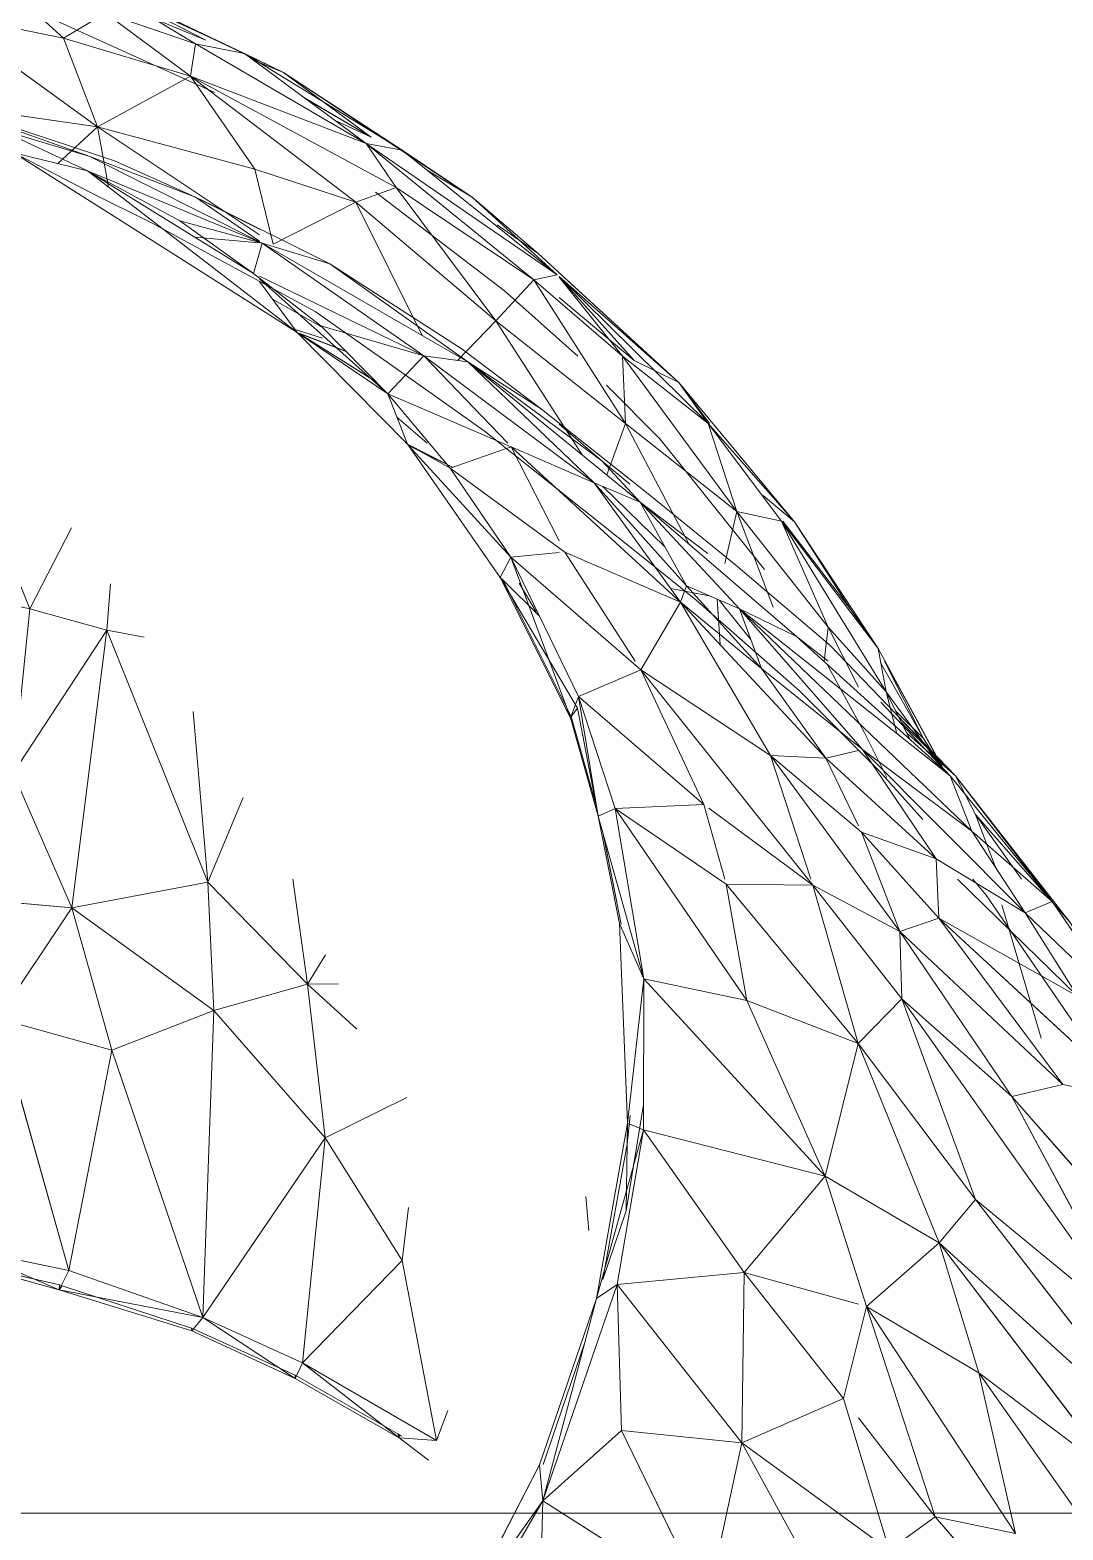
# Model space of a CAD drawing. Header units: inches. Extents: x -1767 to 184, y -1065 to 157.
# Drawn here: x -740.089 to -738.437, y -216.023 to -213.625 of the extents above; entities that cross this region are included whole.
import ezdxf

# ---------------------------------------------------------------- set-up
doc = ezdxf.new("R2010")
doc.units = ezdxf.units.IN
doc.header["$MEASUREMENT"] = 0
for name, color, linetype, lineweight in [('A-DETL-GENF', 92, 'Continuous', 9), ('E-LITE-EQPM', 33, 'Continuous', 9), ('G-IMPT', 8, 'Continuous', 9)]:
    doc.layers.add(name, color=color, linetype=linetype, lineweight=lineweight)

# ---------------------------------------------------------------- blocks, each defined once
blk = doc.blocks.new('flos_pendant16 - flos_pendant - 3D View - _3D__dwg_FLOS_AIM_Pendant_Lamps_dwg-2425-_3D_-5700993-FIRST FLOOR')
at = {"layer": 'G-IMPT'}
for p, q in [((-80.0323, 5.5014), (-80.6839, 5.812)), ((-79.8866, 5.4299), (-80.6839, 5.812)), ((-80.178, 5.5509), (-80.6839, 5.812)), ((-80.7114, 5.5591), (-80.9726, 5.7955)), ((-80.0323, 5.5014), (-80.5657, 5.7488)), ((-80.2165, 5.5371), (-80.5657, 5.7488)), ((-80.178, 5.5509), (-80.5614, 5.7109)), ((-80.178, 5.5509), (-80.5614, 5.7109)), ((-80.5849, 5.2264), (-81.1733, 5.6526)), ((-80.7114, 5.5591), (-81.1733, 5.6526)), ((-80.8186, 5.6608), (-80.1451, 5.3557)), ((-80.5547, 5.6526), (-80.7114, 5.5591)), ((-80.2165, 5.5371), (-80.5547, 5.6526)), ((-80.2358, 5.4161), (-80.5547, 5.6526)), ((-80.2358, 5.4161), (-80.5547, 5.6526)), ((-80.5547, 5.6526), (-80.2165, 5.5371)), ((-80.2358, 5.4161), (-80.7114, 5.5591)), ((-80.5849, 5.2264), (-80.7114, 5.5591)), ((-80.2358, 5.4161), (-80.7114, 5.5591)), ((-80.2165, 5.5371), (-80.2358, 5.4161)), ((-79.5759, 5.1632), (-80.2165, 5.5371)), ((-80.0323, 5.5014), (-80.2165, 5.5371)), ((-79.8866, 5.4299), (-80.0323, 5.5014)), ((-79.4412, 5.1385), (-80.0323, 5.5014)), ((-79.5759, 5.1632), (-80.0323, 5.5014)), ((-79.8866, 5.4299), (-79.9986, 5.4764)), ((-80.2358, 5.4161), (-80.5849, 5.2264)), ((-80.5849, 5.2264), (-80.2358, 5.4161)), ((-79.5759, 5.1632), (-80.2358, 5.4161)), ((-79.4632, 4.9982), (-80.2358, 5.4161)), ((-79.6144, 4.9433), (-80.2358, 5.4161)), ((-79.9938, 5.067), (-80.2358, 5.4161)), ((-79.9938, 5.067), (-80.2358, 5.4161)), ((-80.2358, 5.4161), (-79.5759, 5.1632)), ((-79.4412, 5.1385), (-79.8866, 5.4299)), ((-79.1773, 4.9625), (-79.8866, 5.4299)), ((-79.5567, 5.1879), (-79.8866, 5.4299)), ((-80.5849, 5.2264), (-81.338, 5.3351)), ((-79.5567, 5.1879), (-79.8053, 5.3332)), ((-79.5567, 5.1879), (-79.8053, 5.3331)), ((-79.5567, 5.1879), (-79.6942, 5.2508)), ((-79.5567, 5.1879), (-79.6942, 5.2508)), ((-80.5849, 5.2264), (-80.7333, 5.0887)), ((-79.9761, 4.8205), (-80.5849, 5.2264)), ((-79.9938, 5.067), (-80.5849, 5.2264)), ((-80.5849, 5.2264), (-80.5435, 5.0015)), ((-79.9761, 4.8205), (-80.5849, 5.2264)), ((-80.5435, 5.0015), (-80.5849, 5.2264)), ((-80.5849, 5.2264), (-79.9938, 5.067)), ((-78.8584, 4.6711), (-79.5759, 5.1632)), ((-78.9464, 4.6518), (-79.5759, 5.1632)), ((-79.4412, 5.1385), (-79.5759, 5.1632)), ((-79.5759, 5.1632), (-79.4632, 4.9982)), ((-79.1773, 4.9625), (-79.4412, 5.1385)), ((-78.8584, 4.6711), (-79.4412, 5.1385)), ((-79.6144, 4.9433), (-79.9938, 5.067)), ((-79.9251, 4.7865), (-79.9938, 5.067)), ((-79.9938, 5.067), (-79.9251, 4.7865)), ((-79.1773, 4.9625), (-79.3491, 5.0646)), ((-79.4632, 4.9982), (-79.6144, 4.9433)), ((-79.5402, 4.9817), (-79.0563, 4.6106)), ((-78.9464, 4.6518), (-79.4632, 4.9982)), ((-79.0893, 4.4979), (-79.4632, 4.9982)), ((-78.9464, 4.6518), (-79.4632, 4.9982)), ((-78.9299, 4.7508), (-79.1773, 4.9625)), ((-78.8584, 4.6711), (-79.1773, 4.9625)), ((-79.6144, 4.9433), (-79.9251, 4.7865)), ((-79.3658, 4.4438), (-79.6144, 4.9433)), ((-79.0893, 4.4979), (-79.6144, 4.9433)), ((-78.9299, 4.7508), (-79.0837, 4.8581)), ((-78.9299, 4.7508), (-79.0837, 4.8581)), ((-79.9761, 4.7911), (-80.2192, 4.8127)), ((-80.2192, 4.8127), (-79.9761, 4.7911)), ((-78.9299, 4.7508), (-78.402, 4.2669)), ((-78.9464, 4.6518), (-79.0893, 4.4979)), ((-78.9464, 4.6518), (-79.0893, 4.4979)), ((-78.8584, 4.6711), (-78.9464, 4.6518)), ((-78.8584, 4.6711), (-78.9464, 4.6518)), ((-78.9464, 4.6518), (-78.6027, 4.113)), ((-78.9464, 4.6518), (-78.6137, 4.3659)), ((-78.6027, 4.113), (-78.9464, 4.6518)), ((-78.8515, 4.665), (-78.402, 4.2669)), ((-78.8515, 4.6643), (-78.292, 4.113)), ((-78.8515, 4.6635), (-78.5697, 4.3494)), ((-78.8515, 4.6626), (-78.6137, 4.3659)), ((-78.6137, 4.3659), (-78.8515, 4.6626)), ((-78.7814, 4.3659), (-79.0563, 4.6106)), ((-78.8515, 4.5861), (-78.5697, 4.3494)), ((-79.7395, 4.4333), (-79.8515, 4.4686)), ((-79.7395, 4.4333), (-79.8515, 4.4686)), ((-79.2332, 4.3501), (-79.0893, 4.4979)), ((-78.6027, 4.113), (-79.0893, 4.4979)), ((-79.0893, 4.4979), (-78.7647, 3.9954)), ((-79.0893, 4.4979), (-78.6027, 4.113)), ((-81.2393, 4.4126), (-80.8379, 3.4174)), ((-78.6027, 4.113), (-78.6137, 4.3659)), ((-78.6137, 4.3659), (-78.1848, 3.783)), ((-78.6137, 4.3659), (-78.292, 4.113)), ((-78.6137, 4.3659), (-78.6027, 4.113)), ((-78.402, 4.2669), (-78.5697, 4.3494)), ((-78.4735, 4.0552), (-78.6738, 4.2573)), ((-77.9676, 3.7446), (-78.402, 4.2669)), ((-78.287, 4.113), (-78.402, 4.2669)), ((-78.402, 4.2669), (-78.292, 4.113)), ((-78.6027, 4.113), (-78.6722, 3.9201)), ((-78.6722, 3.9201), (-78.6027, 4.113)), ((-78.6027, 4.113), (-78.1848, 3.783)), ((-78.6027, 4.113), (-78.3645, 3.6614)), ((-78.6027, 4.113), (-78.1848, 3.783)), ((-78.3645, 3.6614), (-78.6027, 4.113)), ((-78.0171, 3.7473), (-78.292, 4.113)), ((-77.9676, 3.7446), (-78.292, 4.113)), ((-78.1848, 3.783), (-78.292, 4.113)), ((-78.1848, 3.783), (-78.292, 4.113)), ((-78.4735, 4.0552), (-78.0803, 3.5659)), ((-78.6879, 3.8765), (-78.4544, 3.6505)), ((-78.6879, 3.8765), (-78.4544, 3.6505)), ((-77.9676, 3.7446), (-78.0858, 3.8435)), ((-78.1848, 3.783), (-78.2297, 3.5885)), ((-78.2297, 3.5885), (-78.1848, 3.783)), ((-78.0171, 3.7473), (-78.1848, 3.783)), ((-77.8411, 3.3487), (-78.1848, 3.783)), ((-78.0477, 3.4241), (-78.1848, 3.783)), ((-78.1848, 3.783), (-78.0477, 3.4241)), ((-80.6821, 3.7215), (-80.8379, 3.4174)), ((-80.8379, 3.4174), (-80.6821, 3.7215)), ((-78.0171, 3.7473), (-77.6239, 3.1067)), ((-78.0171, 3.7473), (-77.8411, 3.3487)), ((-78.0171, 3.7473), (-77.6542, 3.2689)), ((-77.7587, 3.4174), (-78.0119, 3.7473)), ((-77.7587, 3.4174), (-78.0119, 3.7473)), ((-77.9676, 3.7446), (-77.6542, 3.2689)), ((-77.9676, 3.7446), (-77.7587, 3.4174)), ((-80.5492, 3.3377), (-80.5359, 3.5119)), ((-79.0009, 3.5143), (-78.9381, 3.4064)), ((-79.0009, 3.5143), (-78.9381, 3.4064)), ((-78.4316, 3.4935), (-78.2887, 3.4669)), ((-78.2887, 3.4669), (-78.4316, 3.4935)), ((-80.8379, 3.4174), (-81.154, 3.4861)), ((-78.2466, 3.2837), (-78.2585, 3.4538)), ((-78.2466, 3.2837), (-78.2585, 3.4538)), ((-78.1327, 3.3037), (-78.2501, 3.4502)), ((-78.1327, 3.3037), (-78.2501, 3.4502)), ((-80.9011, 2.8015), (-80.8379, 3.4174)), ((-80.5492, 3.3377), (-80.8379, 3.4174)), ((-80.5492, 3.3377), (-80.8379, 3.4174)), ((-77.7587, 3.4174), (-77.6542, 3.2689)), ((-77.7587, 3.4174), (-77.6542, 3.2689)), ((-80.5492, 3.3377), (-80.9011, 2.8015)), ((-80.9011, 2.8015), (-80.5492, 3.3377)), ((-80.5492, 3.3377), (-80.6812, 2.2957)), ((-80.4088, 3.3121), (-80.5492, 3.3377)), ((-80.1698, 2.3919), (-80.5492, 3.3377)), ((-80.1698, 2.3919), (-80.5492, 3.3377)), ((-80.5492, 3.3377), (-80.4088, 3.3121)), ((-77.8411, 3.3487), (-77.8558, 3.2212)), ((-77.8411, 3.3487), (-77.8558, 3.2212)), ((-77.6239, 3.1067), (-77.8411, 3.3487)), ((-77.8411, 3.3487), (-77.727, 3.1243)), ((-77.727, 3.1243), (-77.8411, 3.3487)), ((-77.404, 2.807), (-77.6542, 3.2689)), ((-77.6239, 3.1067), (-77.6542, 3.2689)), ((-77.6542, 3.2689), (-77.6239, 3.1067)), ((-77.8466, 3.2112), (-77.7064, 2.9555)), ((-77.4837, 2.9308), (-77.644, 3.2145)), ((-77.4837, 2.9308), (-77.644, 3.2145)), ((-77.4837, 2.9308), (-77.6301, 3.2212)), ((-77.6301, 3.2212), (-77.4837, 2.9308)), ((-77.4054, 2.8097), (-77.6283, 3.2212)), ((-77.5355, 2.9299), (-77.6239, 3.1067)), ((-77.4067, 2.8107), (-77.6239, 3.1067)), ((-77.6239, 3.1067), (-77.5831, 2.9501)), ((-77.6239, 3.1067), (-77.5355, 2.9299)), ((-80.2252, 3.0331), (-80.1698, 2.3919)), ((-80.2252, 3.0331), (-80.1698, 2.3919)), ((-77.5882, 3.0352), (-77.4837, 2.9308)), ((-77.5882, 3.0352), (-77.4837, 2.9308)), ((-77.6212, 2.785), (-77.7064, 2.9555)), ((-77.4837, 2.9308), (-77.406, 2.8101)), ((-77.4837, 2.9308), (-77.406, 2.8101)), ((-80.6812, 2.2957), (-80.9011, 2.8015)), ((-80.6812, 2.2957), (-80.9011, 2.8015)), ((-80.0369, 2.7096), (-80.1698, 2.3919)), ((-80.0369, 2.7096), (-80.1698, 2.3919)), ((-80.1698, 2.3919), (-80.6812, 2.2957)), ((-80.1698, 2.3919), (-80.6812, 2.2957)), ((-79.7959, 2.0097), (-80.1698, 2.3919)), ((-80.1698, 2.3919), (-80.1478, 1.9108)), ((-80.1478, 1.9108), (-80.1698, 2.3919)), ((-80.1698, 2.3919), (-79.7959, 2.0097)), ((-79.8514, 2.4029), (-79.7959, 2.0097)), ((-79.8514, 2.4029), (-79.7959, 2.0097)), ((-80.6812, 2.2957), (-81.3602, 2.3562)), ((-80.6812, 2.2957), (-80.9588, 1.8805)), ((-80.6812, 2.2957), (-80.9588, 1.8805)), ((-80.1478, 1.9108), (-80.6812, 2.2957)), ((-80.53, 1.7623), (-80.6812, 2.2957)), ((-80.1478, 1.9108), (-80.6812, 2.2957)), ((-77.0418, 1.807), (-77.1895, 2.3067)), ((-79.7282, 2.1197), (-79.7959, 2.0097)), ((-79.7959, 2.0097), (-80.1478, 1.9108)), ((-79.7959, 2.0097), (-80.1478, 1.9108)), ((-79.6795, 2.0112), (-79.7959, 2.0097)), ((-79.6795, 2.0112), (-79.7959, 2.0097)), ((-79.6113, 1.8405), (-79.7959, 2.0097)), ((-79.7299, 1.4324), (-79.7959, 2.0097)), ((-80.6922, 0.9348), (-80.9588, 1.8805)), ((-80.53, 1.7623), (-80.9588, 1.8805)), ((-80.9588, 1.8805), (-80.53, 1.7623)), ((-80.1478, 1.9108), (-80.53, 1.7623)), ((-80.53, 1.7623), (-80.1478, 1.9108)), ((-80.189, 0.7588), (-80.1478, 1.9108)), ((-79.7299, 1.4324), (-80.1478, 1.9108)), ((-80.6922, 0.9348), (-80.53, 1.7623)), ((-80.189, 0.7588), (-80.53, 1.7623)), ((-79.4232, 1.5846), (-79.7299, 1.4324)), ((-79.7299, 1.4324), (-79.4232, 1.5846)), ((-79.7299, 1.4324), (-80.189, 0.7588)), ((-79.7299, 1.4324), (-79.8151, 0.5884)), ((-79.7299, 1.4324), (-79.4412, 0.9733)), ((-78.7512, 1.2124), (-78.74, 1.0848)), ((-78.74, 1.0847), (-78.7512, 1.2124)), ((-79.4174, 1.1719), (-79.4412, 0.9733)), ((-79.4412, 0.9733), (-79.4174, 1.1719)), ((-80.6922, 0.9348), (-81.0881, 1.0172)), ((-81.0881, 1.0172), (-80.7279, 0.8633)), ((-81.1405, 0.9763), (-80.7274, 0.8809)), ((-80.7279, 0.8633), (-81.1405, 0.9763)), ((-81.1405, 0.9763), (-80.7274, 0.8809)), ((-79.8151, 0.5884), (-79.4412, 0.9733)), ((-79.4412, 0.9733), (-79.312, 0.2969)), ((-79.4412, 0.9733), (-79.312, 0.2969)), ((-80.6922, 0.9348), (-80.7279, 0.8633)), ((-80.189, 0.7588), (-80.6922, 0.9348)), ((-80.7279, 0.8633), (-80.7274, 0.8809)), ((-80.7279, 0.8633), (-80.7164, 0.8775)), ((-80.2303, 0.7093), (-80.7279, 0.8633)), ((-80.189, 0.7588), (-80.7279, 0.8633)), ((-80.189, 0.7588), (-80.7279, 0.8633)), ((-80.7274, 0.8809), (-80.7164, 0.8775)), ((-80.7164, 0.8775), (-80.2318, 0.7185)), ((-80.7164, 0.8775), (-80.2318, 0.7185)), ((-80.189, 0.7588), (-80.2303, 0.7093)), ((-79.8151, 0.5884), (-80.189, 0.7588)), ((-80.189, 0.7588), (-79.8426, 0.5306)), ((-79.8151, 0.5884), (-80.189, 0.7588)), ((-80.2303, 0.7093), (-80.2318, 0.7185)), ((-80.2318, 0.7185), (-80.2257, 0.7159)), ((-80.2318, 0.7185), (-80.2303, 0.7093)), ((-80.2303, 0.7093), (-80.2257, 0.7159)), ((-79.8426, 0.5306), (-80.2303, 0.7093)), ((-80.2257, 0.7159), (-79.8417, 0.5423)), ((-80.2257, 0.7159), (-79.8417, 0.5423)), ((-79.8151, 0.5884), (-79.8426, 0.5306)), ((-79.8151, 0.5884), (-79.312, 0.2969)), ((-79.8151, 0.5884), (-79.4522, 0.3079)), ((-79.312, 0.2969), (-79.8151, 0.5884)), ((-79.8151, 0.5884), (-79.4522, 0.3079)), ((-79.8426, 0.5306), (-79.8417, 0.5423)), ((-79.8417, 0.5423), (-79.8426, 0.5306)), ((-79.8426, 0.5306), (-79.4522, 0.3079)), ((-79.8417, 0.5423), (-79.4568, 0.3229)), ((-79.8417, 0.5423), (-79.4568, 0.3229)), ((-79.312, 0.2969), (-79.2691, 0.4101)), ((-79.312, 0.2969), (-79.2691, 0.4101)), ((-79.4522, 0.3079), (-79.4568, 0.3229)), ((-79.4568, 0.3229), (-79.4503, 0.3191)), ((-79.4568, 0.3229), (-79.4522, 0.3079)), ((-79.4522, 0.3079), (-79.3419, 0.2242)), ((-79.312, 0.2969), (-79.4522, 0.3079)), ((-79.4503, 0.3191), (-79.4428, 0.3135))]:
    blk.add_line(p, q, dxfattribs=at)
at = {"layer": 'G-IMPT', "flags": 128}
for points in [[(-80.7114, 5.5591), (-80.5547, 5.6526), (-80.5657, 5.7488), (-80.6839, 5.812), (-81.5032, 6.0595)], [(-80.7114, 5.5591), (-80.9726, 5.7955), (-81.5774, 5.933)], [(-80.6839, 5.812), (-79.8866, 5.4299), (-79.1773, 4.9625), (-78.9299, 4.7508)], [(-80.178, 5.5509), (-80.6839, 5.812), (-80.0323, 5.5014), (-80.5657, 5.7488), (-80.2165, 5.5371)], [(-80.5849, 5.2264), (-80.7114, 5.5591), (-81.1733, 5.6526), (-80.5849, 5.2264)], [(-79.5759, 5.1632), (-80.2165, 5.5371), (-80.2358, 5.4161)], [(-80.2165, 5.5371), (-80.0323, 5.5014), (-79.8866, 5.4299), (-79.4412, 5.1385), (-79.5759, 5.1632), (-78.9464, 4.6518), (-78.6137, 4.3659)], [(-79.5759, 5.1632), (-80.0323, 5.5014), (-79.4412, 5.1385)], [(-79.5567, 5.1879), (-79.8866, 5.4299), (-79.9986, 5.4764)], [(-79.6144, 4.9433), (-79.4632, 4.9982), (-80.2358, 5.4161), (-79.6144, 4.9433), (-79.9938, 5.067)], [(-80.7333, 5.0887), (-80.5849, 5.2264), (-81.338, 5.3351)], [(-79.4632, 4.9982), (-79.5759, 5.1632), (-78.8584, 4.6711)], [(-78.8584, 4.6711), (-79.4412, 5.1385), (-79.1773, 4.9625)], [(-78.8584, 4.6711), (-79.1773, 4.9625), (-79.3491, 5.0646)], [(-79.4632, 4.9982), (-79.0893, 4.4979), (-79.2332, 4.3501)], [(-79.9251, 4.7865), (-79.6144, 4.9433), (-79.3658, 4.4438)], [(-78.7647, 3.9954), (-79.0893, 4.4979), (-79.6144, 4.9433)], [(-77.9676, 3.7446), (-78.402, 4.2669), (-78.8515, 4.679)], [(-78.292, 4.113), (-78.402, 4.2669), (-78.8515, 4.665)], [(-78.8515, 4.6643), (-78.292, 4.113), (-78.0171, 3.7473)], [(-78.8515, 4.6635), (-78.5697, 4.3494), (-78.8515, 4.5861)], [(-78.0171, 3.7473), (-77.6542, 3.2689), (-77.9676, 3.7446), (-78.292, 4.113), (-78.6137, 4.3659), (-78.1848, 3.783)], [(-78.5697, 4.3494), (-78.402, 4.2669), (-78.287, 4.113)], [(-78.0858, 3.8435), (-77.9676, 3.7446), (-77.7587, 3.4174)], [(-78.1848, 3.783), (-77.8411, 3.3487), (-78.0171, 3.7473), (-78.1848, 3.783)], [(-77.8411, 3.3487), (-77.6239, 3.1067), (-78.0171, 3.7473)], [(-80.6812, 2.2957), (-80.5492, 3.3377), (-80.5359, 3.5119)], [(-77.5831, 2.9501), (-77.6239, 3.1067), (-77.4067, 2.8107)], [(-80.53, 1.7623), (-80.6812, 2.2957), (-81.3602, 2.3562), (-80.9011, 2.8015)], [(-79.7282, 2.1197), (-79.7959, 2.0097), (-79.6113, 1.8405)], [(-79.7959, 2.0097), (-79.7299, 1.4324), (-80.1478, 1.9108)], [(-81.8469, 1.0777), (-81.7259, 1.0337), (-81.5609, 1.0777), (-81.3492, 1.9218), (-81.0881, 1.0172), (-80.9588, 1.8805), (-80.6922, 0.9348)], [(-80.1478, 1.9108), (-80.189, 0.7588), (-79.8426, 0.5306), (-79.8151, 0.5884), (-79.4412, 0.9733), (-79.7299, 1.4324)], [(-80.7164, 0.8775), (-80.7279, 0.8633), (-80.6922, 0.9348), (-80.53, 1.7623), (-80.189, 0.7588), (-79.7299, 1.4324), (-79.8151, 0.5884)], [(-80.189, 0.7588), (-80.6922, 0.9348), (-81.0881, 1.0172), (-81.5609, 1.0777)], [(-81.1405, 0.9763), (-81.0881, 1.0172), (-80.7279, 0.8633), (-80.7274, 0.8809)], [(-81.1405, 0.9763), (-80.7274, 0.8809), (-80.7164, 0.8775), (-80.2318, 0.7185), (-80.2257, 0.7159), (-79.8417, 0.5423)], [(-81.1405, 0.9763), (-80.7279, 0.8633), (-80.2303, 0.7093), (-79.8426, 0.5306), (-79.4522, 0.3079), (-79.3419, 0.2242)], [(-80.2257, 0.7159), (-80.2303, 0.7093), (-80.189, 0.7588)], [(-79.8417, 0.5423), (-79.4568, 0.3229), (-79.4503, 0.3191), (-79.4428, 0.3135)], [(-79.312, 0.2969), (-79.4522, 0.3079), (-79.4503, 0.3191)]]:
    blk.add_lwpolyline(points, dxfattribs=at)
blk = doc.blocks.new('flos_pendant16 - flos_pendant - 3D View - _3D__dwg-5700992-FIRST FLOOR')
at = {"xscale": 0.426201584994806, "yscale": 0.426201584994806, "zscale": 0.426201584994806}
blk.add_blockref('flos_pendant16 - flos_pendant - 3D View - _3D__dwg_FLOS_AIM_Pendant_Lamps_dwg-2425-_3D_-5700993-FIRST FLOOR', (0.7054, -0.3763), dxfattribs=at)
blk = doc.blocks.new('flos_pendant16 - flos_pendant16 2-5682999-FIRST FLOOR')
blk.add_blockref('flos_pendant16 - flos_pendant - 3D View - _3D__dwg-5700992-FIRST FLOOR', (0, 0))
blk = doc.blocks.new('flos_pendant16 - flos_pendant - 3D View - _3D__dwg_FLOS_AIM_Pendant_Lamps_dwg-2425-_3D_-V18-FIRST FLOOR')
at = {"layer": 'G-IMPT'}
for p, q in [((-88.7421, -0.0797), (-87.9751, -1.1547)), ((-86.0506, -0.7121), (-86.5152, -1.3554)), ((-86.0506, -0.7121), (-86.5152, -1.3554)), ((-87.2795, -1.5011), (-87.5489, -0.8743)), ((-87.2795, -1.5011), (-87.5489, -0.8743)), ((-86.5152, -1.3554), (-86.452, -0.8468)), ((-87.2795, -1.5011), (-87.0898, -0.9073)), ((-87.0898, -0.9073), (-87.2795, -1.5011)), ((-86.5152, -1.3554), (-87.0898, -0.9073)), ((-86.8341, -1.5891), (-87.0898, -0.9073)), ((-86.1715, -0.9568), (-86.5152, -1.4901)), ((-86.1715, -0.9568), (-86.5152, -1.3554)), ((-87.7936, -1.9658), (-88.2693, -1.064)), ((-87.9751, -1.1547), (-88.2693, -1.064)), ((-88.2693, -1.064), (-88.1895, -1.6771)), ((-87.7909, -1.0475), (-87.9751, -1.1547)), ((-87.9751, -1.1547), (-87.7909, -1.0475)), ((-87.7909, -1.0475), (-87.2795, -1.5011)), ((-87.7909, -1.0475), (-87.6754, -1.6303)), ((-88.5359, -1.0722), (-88.1895, -1.6771)), ((-87.7246, -1.5522), (-87.9751, -1.1547)), ((-87.7936, -1.9658), (-87.9751, -1.1547)), ((-87.7246, -1.5522), (-87.9751, -1.1547)), ((-88.0878, -2.1775), (-88.6789, -1.2289)), ((-88.1895, -1.6771), (-88.6789, -1.2289)), ((-88.1895, -1.6771), (-88.6789, -1.2289)), ((-88.0878, -2.1775), (-88.8906, -1.2949)), ((-88.239, -2.3259), (-88.8906, -1.2949)), ((-86.5152, -1.3554), (-86.8699, -2.1362)), ((-86.5152, -1.3554), (-86.8699, -2.1362)), ((-86.5152, -1.3554), (-86.8341, -1.5891)), ((-86.5152, -1.3554), (-86.7874, -2.0922)), ((-86.5152, -1.3554), (-86.5152, -1.4901)), ((-86.5152, -1.4901), (-86.5152, -1.3554)), ((-87.2795, -1.5011), (-87.6754, -1.6303)), ((-87.2795, -1.5011), (-87.3482, -2.1362)), ((-86.8699, -2.1362), (-87.2795, -1.5011)), ((-86.8341, -1.5891), (-87.2795, -1.5011)), ((-87.2795, -1.5011), (-86.8341, -1.5891)), ((-86.5152, -1.4901), (-86.7874, -2.0922)), ((-86.7295, -1.9356), (-86.5292, -1.4911)), ((-86.7295, -1.9356), (-86.5292, -1.4911)), ((-86.7295, -1.9356), (-86.5292, -1.4911)), ((-87.6754, -1.6303), (-87.7936, -1.9658)), ((-87.6754, -1.6303), (-87.3482, -2.1362)), ((-86.8699, -2.1362), (-86.8341, -1.5891)), ((-88.0878, -2.1775), (-88.1895, -1.6771)), ((-87.7936, -1.9658), (-88.1895, -1.6771)), ((-88.8054, -1.7596), (-88.4122, -2.6971)), ((-88.8054, -1.7596), (-88.239, -2.3259)), ((-88.239, -2.3259), (-88.8054, -1.7596)), ((-88.0356, -3.1012), (-88.76, -1.8387)), ((-88.76, -1.8387), (-88.0356, -3.1012)), ((-88.0878, -2.1775), (-87.7936, -1.9658)), ((-87.6864, -2.4661), (-87.7936, -1.9658)), ((-87.7652, -1.9766), (-87.3482, -2.1362)), ((-87.3482, -2.1362), (-87.7652, -1.9766)), ((-88.4122, -2.6971), (-88.8686, -2.0647)), ((-87.6864, -2.4661), (-87.3482, -2.1362)), ((-87.6864, -2.4661), (-87.3482, -2.1362)), ((-86.8699, -2.1362), (-87.3482, -2.1362)), ((-87.0238, -2.7053), (-87.3482, -2.1362)), ((-86.7874, -2.0922), (-87.0238, -2.7053)), ((-86.8699, -2.1362), (-87.0238, -2.7053)), ((-86.8699, -2.1362), (-87.0238, -2.7053)), ((-86.7874, -2.0922), (-86.9661, -2.7356)), ((-86.7874, -2.0922), (-86.8699, -2.1362)), ((-88.0878, -2.1775), (-88.239, -2.3259)), ((-87.8569, -2.95), (-88.0878, -2.1775)), ((-88.0878, -2.1775), (-87.6864, -2.4661)), ((-86.9575, -2.6569), (-86.8183, -2.1606)), ((-86.9575, -2.6569), (-86.8183, -2.1606)), ((-86.8183, -2.1606), (-86.9303, -2.4084)), ((-86.8183, -2.1606), (-86.9303, -2.4084)), ((-87.8569, -2.95), (-88.239, -2.3259)), ((-88.0356, -3.1012), (-88.239, -2.3259)), ((-88.0356, -3.1012), (-88.239, -2.3259)), ((-87.033, -2.7992), (-86.9303, -2.4084)), ((-87.033, -2.7992), (-86.9303, -2.4084)), ((-86.9575, -2.6569), (-86.9303, -2.4084)), ((-87.8569, -2.95), (-87.6864, -2.4661)), ((-87.6864, -2.4661), (-87.0238, -2.7053)), ((-87.6864, -2.4661), (-87.0788, -3.2689)), ((-87.6864, -2.4661), (-87.4555, -3.1507)), ((-87.0788, -3.2689), (-87.6864, -2.4661)), ((-87.4555, -3.1507), (-87.6864, -2.4661)), ((-88.8741, -2.6393), (-88.6074, -2.7246)), ((-88.8741, -2.6393), (-88.2033, -3.3899)), ((-88.6074, -2.7246), (-88.4122, -2.6971)), ((-88.6074, -2.7246), (-88.4122, -2.6971)), ((-88.0521, -3.3542), (-88.4122, -2.6971)), ((-88.0356, -3.1012), (-88.4122, -2.6971)), ((-86.9793, -2.7624), (-86.9575, -2.6569)), ((-86.9793, -2.7624), (-86.9575, -2.6569)), ((-86.9661, -2.7356), (-86.9575, -2.6569)), ((-88.0521, -3.3542), (-88.6074, -2.7246)), ((-88.6074, -2.7246), (-88.2033, -3.3899)), ((-88.0521, -3.3542), (-88.6074, -2.7246)), ((-88.6074, -2.7246), (-88.2033, -3.3899)), ((-87.0238, -2.7053), (-87.0788, -3.2689)), ((-86.9661, -2.7356), (-87.0788, -3.2689)), ((-87.0238, -2.7053), (-86.9661, -2.7356)), ((-86.9661, -2.7356), (-87.0073, -3.4834)), ((-88.3875, -3.4586), (-88.7036, -2.8895)), ((-87.8569, -2.95), (-88.0356, -3.1012)), ((-87.7441, -3.5576), (-87.8569, -2.95)), ((-87.8569, -2.95), (-87.4555, -3.1507)), ((-87.8569, -2.95), (-87.4197, -3.5933)), ((-87.4197, -3.5933), (-87.8569, -2.95)), ((-87.4555, -3.1507), (-87.8569, -2.95)), ((-88.6322, -3.4119), (-88.8686, -2.983)), ((-88.8686, -2.983), (-88.5277, -3.3789)), ((-88.2033, -3.3899), (-88.6926, -3.049)), ((-88.6926, -3.049), (-88.2859, -3.5282)), ((-88.6926, -3.049), (-88.5277, -3.3789)), ((-88.0521, -3.3542), (-88.0356, -3.1012)), ((-87.7441, -3.5576), (-88.0356, -3.1012)), ((-87.0788, -3.2689), (-87.4555, -3.1507)), ((-87.0321, -3.915), (-87.4555, -3.1507)), ((-87.4555, -3.1507), (-87.4197, -3.5933)), ((-87.4555, -3.1507), (-87.4197, -3.5933)), ((-87.0073, -3.4834), (-87.0788, -3.2689)), ((-87.0788, -3.2689), (-86.9661, -3.893)), ((-87.0788, -3.2689), (-87.0321, -3.915)), ((-87.0788, -3.2689), (-87.0321, -3.915)), ((-88.316, -3.915), (-88.6926, -3.3267)), ((-88.6926, -3.3267), (-88.3765, -3.7638)), ((-88.0521, -3.3542), (-88.2033, -3.3899)), ((-88.0521, -3.3542), (-87.7441, -3.5576)), ((-88.0521, -3.3542), (-87.6314, -4.058)), ((-88.0521, -3.3542), (-87.9448, -3.7391)), ((-87.6314, -4.058), (-88.0521, -3.3542)), ((-88.6322, -3.4119), (-88.5277, -3.3789)), ((-88.6322, -3.4119), (-88.2967, -3.9178)), ((-88.6322, -3.4119), (-88.316, -3.915)), ((-88.6322, -3.4119), (-88.3572, -3.7033)), ((-88.3572, -3.7033), (-88.6322, -3.4119)), ((-88.2143, -3.6126), (-88.5277, -3.3789)), ((-87.9778, -4.047), (-88.5277, -3.3789)), ((-88.5277, -3.3789), (-88.3572, -3.7033)), ((-88.2033, -3.3899), (-88.2143, -3.6126)), ((-88.2033, -3.3899), (-87.9448, -3.7391)), ((-88.3436, -3.5227), (-88.3875, -3.4586)), ((-87.0132, -3.4813), (-86.9794, -3.8196)), ((-87.0132, -3.4813), (-86.9794, -3.8196)), ((-86.9788, -3.8228), (-87.0132, -3.4813)), ((-87.0073, -3.4834), (-86.9661, -3.893)), ((-88.5253, -3.5053), (-88.3765, -3.7638)), ((-88.3765, -3.7638), (-88.4313, -3.5624)), ((-87.7441, -3.5576), (-87.1778, -4.4236)), ((-87.7441, -3.5576), (-87.3827, -3.8824)), ((-87.7441, -3.5576), (-87.4197, -3.5933)), ((-87.7441, -3.5576), (-87.3827, -3.8824)), ((-87.7441, -3.5576), (-87.1778, -4.4236)), ((-87.739, -3.5805), (-87.6314, -4.058)), ((-87.739, -3.5805), (-87.6314, -4.058)), ((-87.0321, -3.915), (-87.4197, -3.5933)), ((-87.9448, -3.7391), (-88.2143, -3.6126)), ((-87.8376, -4.0277), (-88.2143, -3.6126)), ((-88.2143, -3.6126), (-87.9778, -4.047)), ((-87.3647, -3.8985), (-87.4165, -3.6114)), ((-87.4165, -3.6114), (-87.3647, -3.8985)), ((-88.2967, -3.9178), (-88.3572, -3.7033)), ((-87.9778, -4.047), (-88.3572, -3.7033)), ((-88.3572, -3.7033), (-87.5682, -4.6161)), ((-88.316, -3.915), (-88.3765, -3.7638)), ((-88.1785, -3.7638), (-88.0328, -3.9618)), ((-87.6314, -4.058), (-87.9448, -3.7391)), ((-87.6314, -4.058), (-87.9448, -3.7391)), ((-87.9361, -3.7627), (-87.8376, -4.0277)), ((-88.316, -3.915), (-87.8926, -4.4484)), ((-88.316, -3.915), (-88.1332, -4.1336)), ((-88.316, -3.915), (-88.149, -4.0926)), ((-88.316, -3.915), (-88.149, -4.0926)), ((-88.2967, -3.9178), (-87.5682, -4.6161)), ((-88.2967, -3.9178), (-87.7716, -4.4924)), ((-88.2967, -3.9178), (-88.0631, -4.2174)), ((-88.2967, -3.9178), (-88.0631, -4.2174)), ((-86.9358, -4.3467), (-87.3647, -3.8985)), ((-87.1778, -4.4236), (-87.3647, -3.8985)), ((-87.0321, -3.915), (-87.3647, -3.8985)), ((-87.1778, -4.4236), (-87.3647, -3.8985)), ((-87.3647, -3.8985), (-86.9358, -4.3467)), ((-86.9661, -3.893), (-87.0321, -3.915)), ((-86.9358, -4.3467), (-87.0321, -3.915)), ((-87.0321, -3.915), (-86.9358, -4.3467)), ((-86.8974, -4.2697), (-86.9661, -3.893)), ((-86.9358, -4.3467), (-86.9661, -3.893)), ((-86.9622, -3.9342), (-86.9013, -4.274)), ((-86.9622, -3.9342), (-86.9013, -4.274)), ((-86.9622, -3.9342), (-86.9276, -4.3027)), ((-86.9276, -4.3027), (-86.9622, -3.9342)), ((-88.0328, -3.9618), (-87.7634, -4.2889)), ((-87.9778, -4.047), (-87.6287, -4.3851)), ((-87.9778, -4.047), (-87.5682, -4.6161)), ((-87.5682, -4.6161), (-87.9778, -4.047)), ((-87.8376, -4.0277), (-87.9631, -4.045)), ((-87.9631, -4.045), (-87.8376, -4.0277)), ((-87.6314, -4.058), (-87.8376, -4.0277)), ((-87.8376, -4.0277), (-87.6287, -4.3851)), ((-87.8376, -4.0277), (-87.351, -4.6628)), ((-87.6287, -4.3851), (-87.8376, -4.0277)), ((-87.8376, -4.0277), (-87.351, -4.6628)), ((-87.6314, -4.058), (-87.1778, -4.4236)), ((-87.6314, -4.058), (-87.351, -4.6628)), ((-87.351, -4.6628), (-87.6314, -4.058)), ((-87.1778, -4.4236), (-87.6314, -4.058)), ((-86.9358, -4.3467), (-86.8974, -4.2697)), ((-86.9013, -4.274), (-86.9276, -4.3027)), ((-86.8974, -4.2697), (-86.9013, -4.274)), ((-86.9013, -4.274), (-86.7149, -4.757)), ((-86.9013, -4.274), (-86.7149, -4.757)), ((-86.6857, -4.8195), (-86.8974, -4.2697)), ((-86.7324, -4.891), (-86.8974, -4.2697)), ((-87.7634, -4.2889), (-87.4087, -4.6656)), ((-86.7149, -4.757), (-86.9276, -4.3027)), ((-87.7716, -4.4924), (-87.8812, -4.389)), ((-87.6287, -4.3851), (-87.3785, -4.7206)), ((-87.6287, -4.3851), (-87.5682, -4.6161)), ((-87.6287, -4.3851), (-87.351, -4.6628)), ((-86.9358, -4.3467), (-87.1778, -4.4236)), ((-86.9358, -4.3467), (-86.7324, -4.891)), ((-86.9358, -4.3467), (-86.7324, -4.891)), ((-87.1778, -4.4236), (-87.351, -4.6628)), ((-86.7324, -4.891), (-87.1778, -4.4236)), ((-87.1778, -4.4236), (-86.7324, -4.891)), ((-87.8926, -4.4484), (-87.5709, -4.781)), ((-87.5682, -4.6161), (-87.7716, -4.4924)), ((-87.2355, -5.0505), (-87.7716, -4.4924)), ((-87.16, -4.458), (-86.9358, -4.891)), ((-86.9358, -4.891), (-87.16, -4.458)), ((-87.3785, -4.7206), (-87.5682, -4.6161)), ((-87.5682, -4.6161), (-87.2355, -5.0505)), ((-87.197, -4.8718), (-87.4087, -4.6656)), ((-87.3785, -4.7206), (-87.351, -4.6628)), ((-87.351, -4.6628), (-87.0706, -5.1385)), ((-87.351, -4.6628), (-86.9358, -4.891)), ((-87.351, -4.6628), (-86.7736, -5.3034)), ((-86.6958, -4.8074), (-86.8179, -4.6623)), ((-86.6958, -4.8074), (-86.8179, -4.6623)), ((-87.3785, -4.7206), (-87.0706, -5.1385)), ((-87.3785, -4.7206), (-87.2355, -5.0505)), ((-87.5709, -4.781), (-87.274, -5.0725)), ((-86.6857, -4.8195), (-86.7149, -4.757)), ((-86.7149, -4.757), (-86.6958, -4.8074)), ((-87.2355, -5.0505), (-87.4696, -4.8348)), ((-86.7324, -4.891), (-86.6857, -4.8195)), ((-86.3898, -5.3441), (-86.6857, -4.8195)), ((-87.197, -4.8718), (-86.6774, -5.3721)), ((-86.5372, -5.2457), (-86.9358, -4.891)), ((-86.5372, -5.2457), (-86.9358, -4.891)), ((-86.7324, -4.891), (-86.9143, -4.891)), ((-86.9143, -4.891), (-86.7324, -4.891)), ((-86.7324, -4.891), (-86.5372, -5.2457)), ((-86.7324, -4.891), (-86.3898, -5.3441)), ((-86.7324, -4.891), (-86.5372, -5.2457)), ((-86.9185, -4.9351), (-86.7736, -5.3034)), ((-87.0706, -5.1385), (-87.2355, -5.0505)), ((-87.2355, -5.0505), (-86.6417, -5.6361)), ((-87.2355, -5.0505), (-87.1063, -5.2182)), ((-86.9001, -5.4326), (-87.274, -5.0725)), ((-87.2032, -5.1213), (-87.1063, -5.2182)), ((-87.0706, -5.1385), (-86.4795, -5.6746)), ((-87.0706, -5.1385), (-86.6417, -5.6361)), ((-87.0706, -5.1385), (-86.7736, -5.3034)), ((-86.6417, -5.6361), (-87.1063, -5.2182)), ((-87.1063, -5.2182), (-86.9601, -5.3702)), ((-86.5372, -5.2457), (-86.7736, -5.3034)), ((-86.3898, -5.3441), (-86.5467, -5.248)), ((-86.5372, -5.2457), (-86.331, -5.5454)), ((-86.5372, -5.2457), (-86.3863, -5.35)), ((-86.5372, -5.2457), (-86.331, -5.5454)), ((-86.3863, -5.35), (-86.5264, -5.2614)), ((-86.331, -5.5454), (-86.7736, -5.3034)), ((-86.7736, -5.3034), (-86.331, -5.5454)), ((-86.4795, -5.6746), (-86.7618, -5.3183)), ((-86.4795, -5.6746), (-86.7618, -5.3183)), ((-86.3898, -5.3441), (-86.3863, -5.35)), ((-86.3898, -5.3441), (-86.3863, -5.35)), ((-86.6774, -5.3721), (-86.3915, -5.6196)), ((-86.3567, -5.4546), (-86.4611, -5.3471)), ((-86.3567, -5.4546), (-86.4611, -5.3471)), ((-86.3863, -5.35), (-86.3825, -5.3546)), ((-86.0148, -5.8065), (-86.3863, -5.35)), ((-86.331, -5.5454), (-86.3863, -5.35)), ((-86.3863, -5.35), (-86.3825, -5.3546)), ((-86.3825, -5.3546), (-86.3863, -5.35)), ((-86.9001, -5.4326), (-86.6252, -5.6856)), ((-86.6417, -5.6361), (-86.9001, -5.4326)), ((-86.9001, -5.4326), (-86.6417, -5.6361)), ((-86.4795, -5.6746), (-86.331, -5.5454)), ((-86.331, -5.5454), (-86.1056, -5.823)), ((-86.331, -5.5454), (-85.8927, -6.0204)), ((-86.331, -5.5454), (-86.0148, -5.8065)), ((-86.0891, -5.878), (-86.3915, -5.6196)), ((-86.0214, -5.8015), (-86.2899, -5.596)), ((-86.2888, -5.5974), (-86.0215, -5.8024)), ((-86.4795, -5.6746), (-86.6417, -5.6361)), ((-86.6417, -5.6361), (-86.1605, -6.0512)), ((-86.6417, -5.6361), (-85.9158, -6.1529)), ((-86.6417, -5.6361), (-86.1605, -6.0512)), ((-85.9158, -6.1529), (-86.6417, -5.6361)), ((-86.4795, -5.6746), (-86.1056, -5.823)), ((-86.4795, -5.6746), (-85.8935, -6.0298)), ((-86.4795, -5.6746), (-85.9158, -6.1529)), ((-86.6252, -5.6856), (-86.1605, -6.0512)), ((-86.0214, -5.8015), (-86.1905, -5.7184)), ((-86.0216, -5.8032), (-86.1892, -5.72)), ((-86.1056, -5.823), (-85.8719, -6.043)), ((-85.9342, -5.9398), (-86.1053, -5.82)), ((-86.1053, -5.82), (-85.9342, -5.9398)), ((-86.0148, -5.8065), (-85.4668, -6.2319)), ((-85.8917, -6.0102), (-86.0148, -5.8065)), ((-85.289, -6.4856), (-86.0148, -5.8065)), ((-86.0891, -5.878), (-85.5144, -6.2657)), ((-86.1605, -6.0512), (-85.7426, -6.3124)), ((-86.1605, -6.0512), (-85.9158, -6.1529)), ((-86.1605, -6.0512), (-85.9158, -6.1529)), ((-85.8719, -6.043), (-85.9158, -6.1529)), ((-85.8719, -6.043), (-85.6162, -6.2657)), ((-85.8719, -6.043), (-85.289, -6.4856)), ((-85.9158, -6.1529), (-85.6162, -6.2657)), ((-85.9158, -6.1529), (-85.289, -6.4856)), ((-85.9061, -6.1611), (-85.6822, -6.3482)), ((-85.9059, -6.1592), (-85.3028, -6.5379)), ((-85.9059, -6.1592), (-85.3028, -6.5379)), ((-85.9104, -6.2065), (-85.6822, -6.3482)), ((-85.6822, -6.3482), (-85.9104, -6.2065)), ((-85.0196, -6.5791), (-85.4668, -6.2319)), ((-85.6162, -6.2657), (-85.289, -6.4856)), ((-85.2918, -6.4031), (-85.5144, -6.2657)), ((-85.7426, -6.3124), (-85.6822, -6.3482)), ((-85.3935, -6.5131), (-85.6822, -6.3482)), ((-85.3028, -6.5379), (-85.6822, -6.3482)), ((-85.048, -6.5607), (-85.2918, -6.4031)), ((-85.3935, -6.5131), (-84.7199, -6.81)), ((-85.289, -6.4856), (-84.9701, -6.6726)), ((-85.289, -6.4856), (-85.0196, -6.5791)), ((-85.3028, -6.5379), (-84.9701, -6.6726)), ((-85.3028, -6.5379), (-84.7199, -6.81))]:
    blk.add_line(p, q, dxfattribs=at)
at = {"layer": 'G-IMPT', "flags": 128}
for points in [[(-86.5152, -1.3554), (-86.1715, -0.9568), (-86.0506, -0.7121), (-86.3887, 0.1622), (-86.6472, -0.1512)], [(-87.7909, -1.0475), (-88.7421, -0.0797), (-87.9751, -1.1547)], [(-88.2693, -1.064), (-88.1895, -1.6771), (-88.5359, -1.0722), (-89.0061, -0.3189)], [(-86.8974, -4.2697), (-86.9661, -3.893), (-87.0073, -3.4834), (-86.9661, -2.7356), (-86.7874, -2.0922), (-86.5152, -1.4901), (-86.1715, -0.9568), (-85.8884, -0.6131)], [(-86.452, -0.8468), (-86.5152, -1.3554), (-87.0898, -0.9073), (-86.452, -0.8468), (-86.0506, -0.7121)], [(-88.0878, -2.1775), (-88.6789, -1.2289), (-89.0858, -0.899), (-88.8906, -1.2949)], [(-86.5152, -1.3554), (-86.8341, -1.5891), (-87.0898, -0.9073)], [(-87.9751, -1.1547), (-88.2693, -1.064), (-87.7936, -1.9658), (-88.1895, -1.6771), (-88.0878, -2.1775)], [(-87.6754, -1.6303), (-87.7909, -1.0475), (-87.2795, -1.5011)], [(-87.9751, -1.1547), (-87.7936, -1.9658), (-87.6754, -1.6303)], [(-89.0556, -1.3197), (-88.8906, -1.2949), (-88.239, -2.3259)], [(-88.8054, -1.7596), (-88.8906, -1.2949), (-88.0878, -2.1775)], [(-87.7936, -1.9658), (-87.6864, -2.4661), (-87.0238, -2.7053), (-86.7874, -2.0922), (-86.5152, -1.3554)], [(-87.2795, -1.5011), (-87.6754, -1.6303), (-87.3482, -2.1362), (-86.8699, -2.1362), (-87.2795, -1.5011), (-87.3482, -2.1362)], [(-86.8341, -1.5891), (-86.8699, -2.1362), (-86.7874, -2.0922)], [(-88.8054, -1.7596), (-88.4122, -2.6971), (-88.8686, -2.0647)], [(-87.6864, -2.4661), (-88.0878, -2.1775), (-87.7936, -1.9658)], [(-87.3482, -2.1362), (-87.0238, -2.7053), (-86.9661, -2.7356), (-87.0788, -3.2689)], [(-88.0356, -3.1012), (-87.8569, -2.95), (-88.0878, -2.1775), (-88.239, -2.3259)], [(-86.9793, -2.7624), (-86.9575, -2.6569), (-86.8183, -2.1606)], [(-88.239, -2.3259), (-87.8569, -2.95), (-87.6864, -2.4661)], [(-86.9303, -2.4084), (-86.9575, -2.6569), (-86.9661, -2.7356)], [(-89.0084, -2.637), (-88.8686, -2.983), (-88.5277, -3.3789), (-88.6322, -3.4119), (-88.2967, -3.9178), (-87.5682, -4.6161)], [(-88.9853, -2.6392), (-88.6926, -3.049), (-88.8741, -2.6393), (-88.2033, -3.3899), (-88.2143, -3.6126), (-87.9448, -3.7391)], [(-88.0521, -3.3542), (-88.4122, -2.6971), (-88.0356, -3.1012)], [(-87.0238, -2.7053), (-87.0788, -3.2689), (-87.4555, -3.1507)], [(-87.8569, -2.95), (-87.7441, -3.5576), (-88.0356, -3.1012), (-88.0521, -3.3542)], [(-88.6926, -3.3267), (-88.8686, -2.983), (-88.6322, -3.4119), (-88.316, -3.915)], [(-87.8376, -4.0277), (-88.2143, -3.6126), (-88.5277, -3.3789), (-88.6926, -3.049)], [(-88.2033, -3.3899), (-88.6926, -3.049), (-88.2859, -3.5282)], [(-86.9661, -3.893), (-87.0321, -3.915), (-87.4555, -3.1507)], [(-87.0073, -3.4834), (-87.0788, -3.2689), (-86.9661, -3.893), (-86.9358, -4.3467)], [(-88.5253, -3.5053), (-88.3765, -3.7638), (-88.6926, -3.3267), (-88.316, -3.915), (-88.3765, -3.7638), (-88.4313, -3.5624)], [(-88.0521, -3.3542), (-88.2033, -3.3899), (-87.9448, -3.7391)], [(-87.9448, -3.7391), (-88.0521, -3.3542), (-87.7441, -3.5576)], [(-88.2143, -3.6126), (-87.9778, -4.047), (-88.3572, -3.7033), (-88.5277, -3.3789), (-87.9778, -4.047), (-87.6287, -4.3851), (-87.3785, -4.7206), (-87.351, -4.6628), (-87.6287, -4.3851), (-87.5682, -4.6161)], [(-87.3647, -3.8985), (-87.0321, -3.915), (-87.4197, -3.5933), (-87.7441, -3.5576)], [(-87.7716, -4.4924), (-88.2967, -3.9178), (-88.3572, -3.7033)], [(-87.0706, -5.1385), (-87.3785, -4.7206), (-87.5682, -4.6161), (-88.3572, -3.7033)], [(-87.9361, -3.7627), (-87.8376, -4.0277), (-87.6314, -4.058)], [(-88.1244, -4.1564), (-88.316, -3.915), (-88.1332, -4.1336)], [(-86.6958, -4.8074), (-86.7149, -4.757), (-86.9013, -4.274), (-86.9622, -3.9342)], [(-86.7324, -4.891), (-86.8974, -4.2697), (-86.9358, -4.3467), (-87.1778, -4.4236)], [(-86.0148, -5.8065), (-86.3863, -5.35), (-86.3898, -5.3441), (-86.6857, -4.8195), (-86.8974, -4.2697), (-86.9013, -4.274), (-86.9276, -4.3027)], [(-86.9276, -4.3027), (-86.7149, -4.757), (-86.6857, -4.8195)], [(-87.8812, -4.389), (-87.7716, -4.4924), (-87.5682, -4.6161), (-87.2355, -5.0505), (-87.0706, -5.1385)], [(-86.5372, -5.2457), (-86.7736, -5.3034), (-87.351, -4.6628), (-87.1778, -4.4236)], [(-86.4795, -5.6746), (-87.0706, -5.1385), (-86.6417, -5.6361), (-87.2355, -5.0505), (-87.7716, -4.4924)], [(-86.9185, -4.9351), (-86.7736, -5.3034), (-87.0706, -5.1385), (-87.351, -4.6628), (-86.9358, -4.891)], [(-87.4696, -4.8348), (-87.2355, -5.0505), (-87.3785, -4.7206)], [(-86.3898, -5.3441), (-86.7324, -4.891), (-86.6857, -4.8195), (-86.6958, -4.8074)], [(-86.9601, -5.3702), (-87.1063, -5.2182), (-87.2355, -5.0505)], [(-86.6417, -5.6361), (-87.1063, -5.2182), (-87.2032, -5.1213)], [(-86.331, -5.5454), (-86.3863, -5.35), (-86.5372, -5.2457)], [(-86.1056, -5.823), (-86.4795, -5.6746), (-86.331, -5.5454)], [(-86.331, -5.5454), (-86.1056, -5.823), (-85.8719, -6.043)], [(-86.0148, -5.8065), (-86.331, -5.5454), (-85.8927, -6.0204)], [(-85.8935, -6.0298), (-86.4795, -5.6746), (-86.6417, -5.6361)], [(-85.8719, -6.043), (-85.9158, -6.1529), (-86.4795, -5.6746)], [(-86.0148, -5.8065), (-85.4668, -6.2319), (-85.0196, -6.5791), (-84.4065, -6.8458), (-83.8429, -7.0107), (-83.4505, -7.0754), (-83.359, -7.0905)], [(-85.8917, -6.0102), (-86.0148, -5.8065), (-85.289, -6.4856), (-85.8719, -6.043)], [(-85.8719, -6.043), (-85.6162, -6.2657), (-85.289, -6.4856), (-84.9701, -6.6726), (-84.6237, -6.832), (-84.258, -6.9695), (-83.8209, -7.085), (-83.3315, -7.1702)], [(-85.289, -6.4856), (-85.9158, -6.1529), (-85.6162, -6.2657)], [(-85.3028, -6.5379), (-85.6822, -6.3482), (-85.9061, -6.1611)], [(-85.289, -6.4856), (-85.0196, -6.5791), (-84.9701, -6.6726), (-84.258, -6.9695), (-84.4065, -6.8458), (-84.9701, -6.6726)], [(-84.258, -6.9695), (-84.7199, -6.81), (-84.9701, -6.6726), (-85.3028, -6.5379), (-84.7199, -6.81), (-84.6237, -6.832)]]:
    blk.add_lwpolyline(points, dxfattribs=at)
blk = doc.blocks.new('flos_pendant16 - flos_pendant - 3D View - _3D__dwg-V19-FIRST FLOOR')
at = {"xscale": 0.426201584994806, "yscale": 0.426201584994806, "zscale": 0.426201584994806}
blk.add_blockref('flos_pendant16 - flos_pendant - 3D View - _3D__dwg_FLOS_AIM_Pendant_Lamps_dwg-2425-_3D_-V18-FIRST FLOOR', (0.7054, -0.3763), dxfattribs=at)
blk = doc.blocks.new('flos_pendant16 - flos_pendant16 2-V20-FIRST FLOOR')
blk.add_blockref('flos_pendant16 - flos_pendant - 3D View - _3D__dwg-V19-FIRST FLOOR', (0, 0))

msp = doc.modelspace()

# ---------------------------------------------------------------- hatches: boundary and pattern name
at = {"layer": 'A-DETL-GENF'}
h = msp.add_hatch(dxfattribs=at)
h.set_pattern_fill('FP1_12', style=0, pattern_type=2)
h.set_pattern_definition([(0, (0, 0), (0, 6), [])])
h.paths.add_polyline_path([(-850.187, -314.9479), (-830.0626, -314.9479), (-830.0626, -299.7935), (-556.7791, -299.7935), (-556.7791, -106.8365), (-967.9152, -51.6245), (-967.9152, -314.9479), (-962.3651, -314.9479), (-962.3651, -308.8001), (-932.3651, -308.8001), (-932.3651, -314.9479), (-853.937, -314.9479)], flags=0)
h.paths.add_polyline_path([(-751.7044, -218.2571), (-751.7044, -218.257), (-751.6517, -218.2502)], flags=0)
h.paths.add_polyline_path([(-801.0716, -213.4245), (-801.0716, -213.4244), (-801.0102, -213.4245)], flags=0)

# ---------------------------------------------------------------- block references
at = {"layer": 'E-LITE-EQPM', "rotation": 185.4644837373745}
msp.add_blockref('flos_pendant16 - flos_pendant16 2-V20-FIRST FLOOR', (-775.181, -220.3702), dxfattribs=at)
at = {"layer": 'E-LITE-EQPM'}
msp.add_blockref('flos_pendant16 - flos_pendant16 2-5682999-FIRST FLOOR', (-706.3416, -215.6305), dxfattribs=at)

doc.saveas('drawing.dxf')
